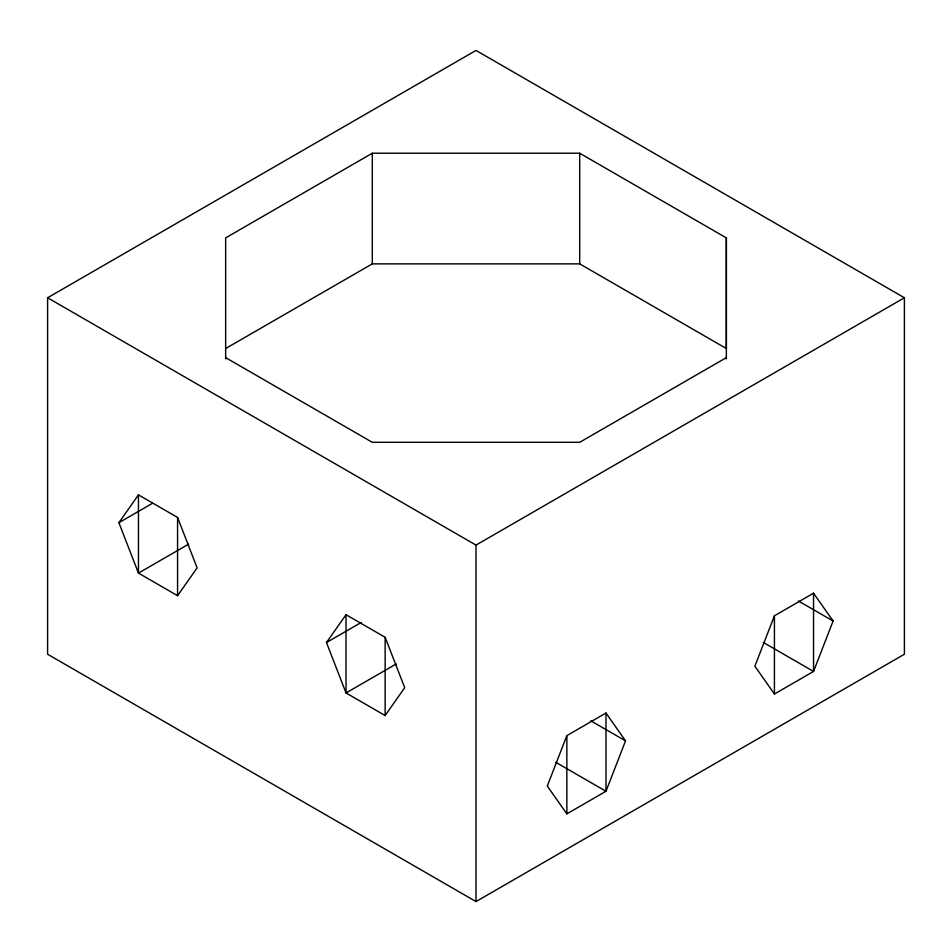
<?xml version="1.0" encoding="UTF-8"?>
<svg xmlns="http://www.w3.org/2000/svg" width="952" height="952" viewBox="0 0 952 952"><rect width="100%" height="100%" fill="white"/><g stroke="black" fill="none" stroke-linecap="round" stroke-linejoin="round"><path stroke-width="1.43" d="M566.856 813.865L566.856 735.622L605.972 713.036L625.535 740.87L605.972 791.279L566.856 813.865L547.293 786.043L566.856 735.622M605.972 713.036L605.972 791.279L555.801 762.314M726.352 358.868L726.352 237.893L579.697 153.224L372.303 153.224L225.648 237.893L225.648 358.868M774.428 694.02L774.428 615.789L813.543 593.203L833.107 621.025L813.543 671.434L774.428 694.02L754.865 666.198L774.428 615.789M813.543 593.203L813.543 671.434L763.373 642.469M118.893 522.696L138.456 494.861L177.572 517.448L197.135 567.868L177.572 595.69L138.456 573.104L118.893 522.696L152.344 503.382M326.465 642.529L346.028 614.706L385.143 637.293L404.707 687.701L385.143 715.535L346.028 692.949L326.465 642.529L361.201 622.477M47.6 297.774L476 50.432L904.4 297.774L904.4 654.226L476 901.568L47.6 654.226L47.6 297.774L476 545.103L904.4 297.774M225.648 348.527L372.303 263.859L579.697 263.859L726.352 348.527L726.352 237.893M188.627 544.139L138.456 573.104L138.456 494.861M726.352 357.643L579.697 442.311L372.303 442.311L225.648 357.643M396.199 663.984L346.028 692.949L346.028 614.706M798.371 600.974L833.107 621.025M590.799 720.819L625.535 740.87M579.697 153.224L579.697 263.859M476 545.103L476 901.568M385.143 637.293L385.143 715.535M372.303 153.224L372.303 263.859M177.572 517.448L177.572 595.69"/></g></svg>
